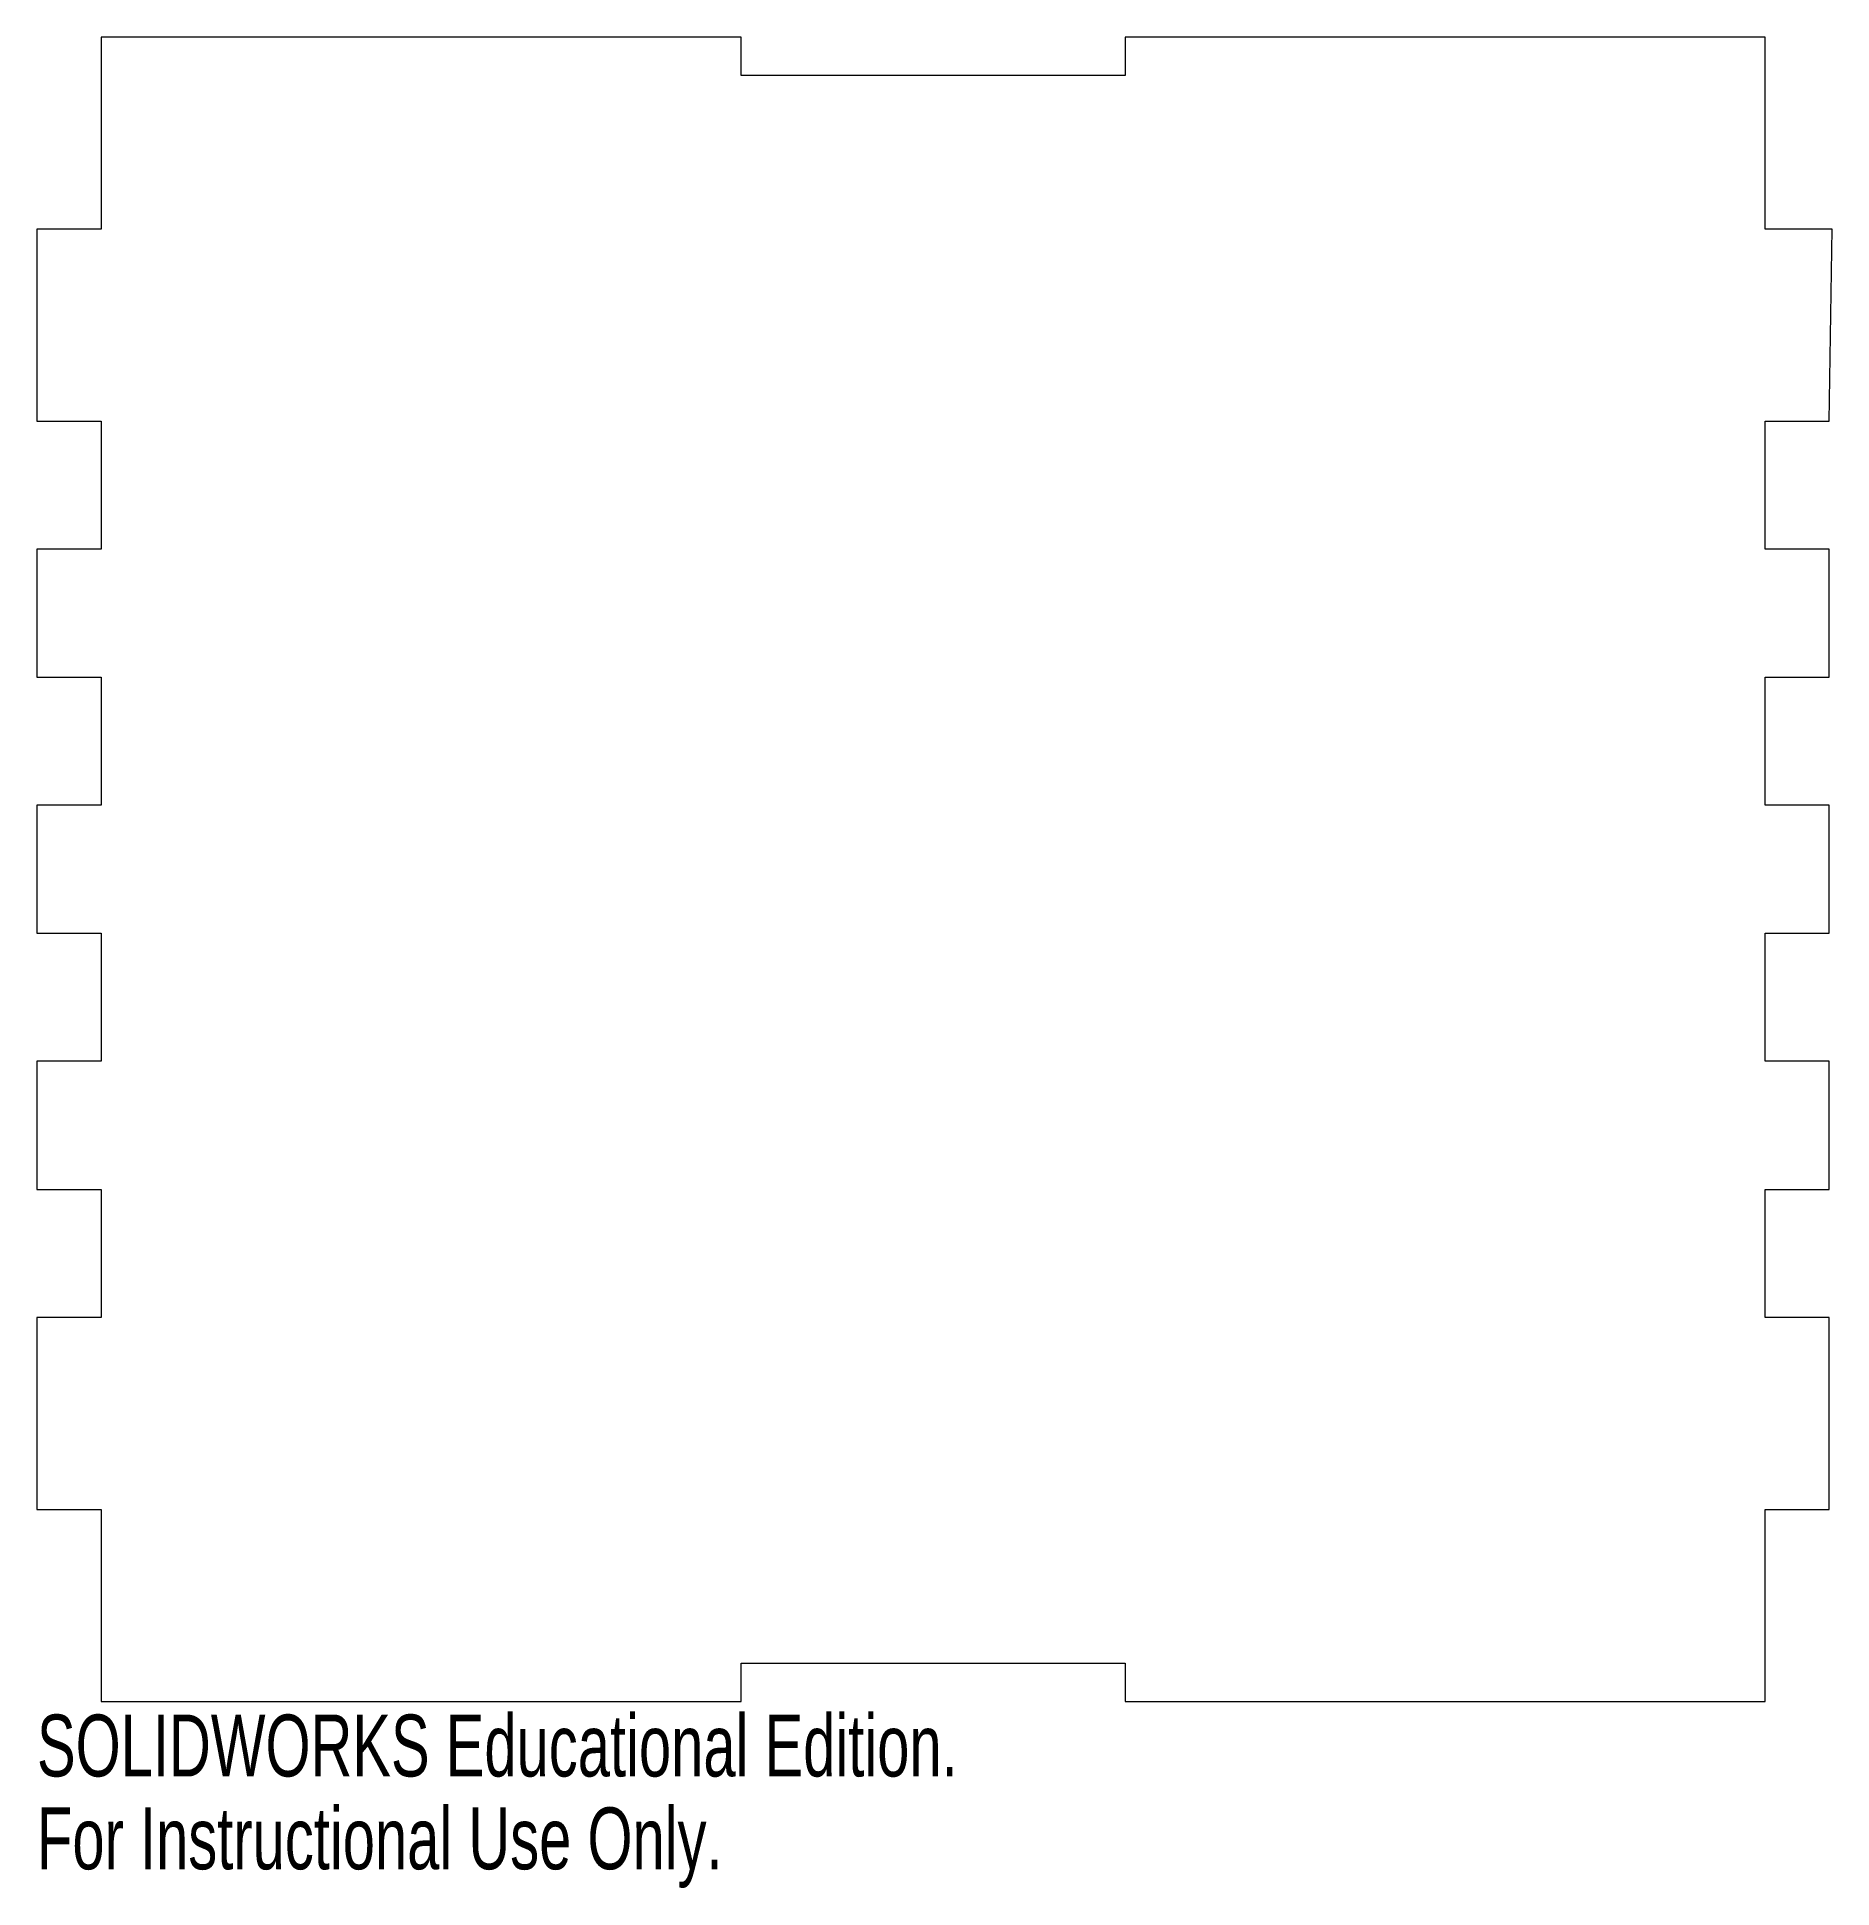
# Model space of a CAD drawing. Header units: millimetres. Extents: x -70 to 70, y -84 to 60.
import ezdxf

# ---------------------------------------------------------------- set-up
doc = ezdxf.new("R2010")
doc.units = ezdxf.units.MM
doc.styles.add('SLDTEXTSTYLE0', font='TXT', dxfattribs={"width": 0.7})

msp = doc.modelspace()

# ---------------------------------------------------------------- linework, layer by layer
at = {"color": 7, "linetype": 'Continuous', "lineweight": 15}
for p, q in [((-64.81, 60.12), (-64.81, 45.12)), ((-14.81, 60.12), (-64.81, 60.12)), ((-14.81, 57.12), (-14.81, 60.12)), ((15.19, 60.12), (15.19, 57.12)), ((65.19, 60.12), (15.19, 60.12)), ((65.19, 45.12), (65.19, 60.12)), ((15.19, 57.12), (-14.81, 57.12)), ((-69.81, 45.12), (-69.81, 30.12)), ((-64.81, 45.12), (-69.81, 45.12)), ((70.41, 45.12), (65.19, 45.12)), ((70.19, 30.13), (70.41, 45.12)), ((-69.81, 30.12), (-64.81, 30.13)), ((-64.81, 30.13), (-64.81, 20.13)), ((65.19, 30.13), (70.19, 30.13)), ((65.19, 20.13), (65.19, 30.13)), ((-69.81, 20.13), (-69.81, 10.13)), ((-64.81, 20.13), (-69.81, 20.13)), ((70.19, 20.13), (65.19, 20.13)), ((70.19, 10.13), (70.19, 20.13)), ((-69.81, 10.13), (-64.81, 10.13)), ((-64.81, 10.13), (-64.81, 0.13)), ((65.19, 10.13), (70.19, 10.13)), ((65.19, 0.13), (65.19, 10.13)), ((-69.81, 0.13), (-69.81, -9.87)), ((-64.81, 0.13), (-69.81, 0.13)), ((70.19, 0.13), (65.19, 0.13)), ((70.19, -9.87), (70.19, 0.13)), ((-69.81, -9.87), (-64.81, -9.87)), ((-64.81, -9.87), (-64.81, -19.87)), ((65.19, -9.87), (70.19, -9.87)), ((65.19, -19.87), (65.19, -9.87)), ((-69.81, -19.87), (-69.81, -29.87)), ((-64.81, -19.87), (-69.81, -19.87)), ((70.19, -19.87), (65.19, -19.87)), ((70.19, -29.87), (70.19, -19.87)), ((-69.81, -29.87), (-64.81, -29.87)), ((-64.81, -29.87), (-64.81, -39.87)), ((65.19, -29.87), (70.19, -29.87)), ((65.19, -39.87), (65.19, -29.87)), ((-69.81, -39.87), (-69.81, -54.87)), ((-64.81, -39.87), (-69.81, -39.87)), ((70.19, -39.87), (65.19, -39.87)), ((70.19, -54.87), (70.19, -39.87)), ((-69.81, -54.87), (-64.81, -54.87)), ((-64.81, -54.87), (-64.81, -69.87)), ((65.19, -54.87), (70.19, -54.87)), ((65.19, -69.87), (65.19, -54.87)), ((-14.81, -66.87), (15.19, -66.87)), ((-14.81, -69.87), (-14.81, -66.87)), ((15.19, -66.87), (15.19, -69.87)), ((-64.81, -69.87), (-14.81, -69.87)), ((15.19, -69.87), (65.19, -69.87))]:
    msp.add_line(p, q, dxfattribs=at)

# ---------------------------------------------------------------- texts
at = {"color": 7, "linetype": 'Continuous', "char_height": 4.8336, "attachment_point": 1, "style": 'SLDTEXTSTYLE0'}
for s, insert in [('SOLIDWORKS Educational Edition.', (-69.81, -70.89)), ('For Instructional Use Only.', (-69.81, -78.14))]:
    msp.add_mtext(s, dxfattribs=dict(at, insert=insert))

doc.saveas('drawing.dxf')
